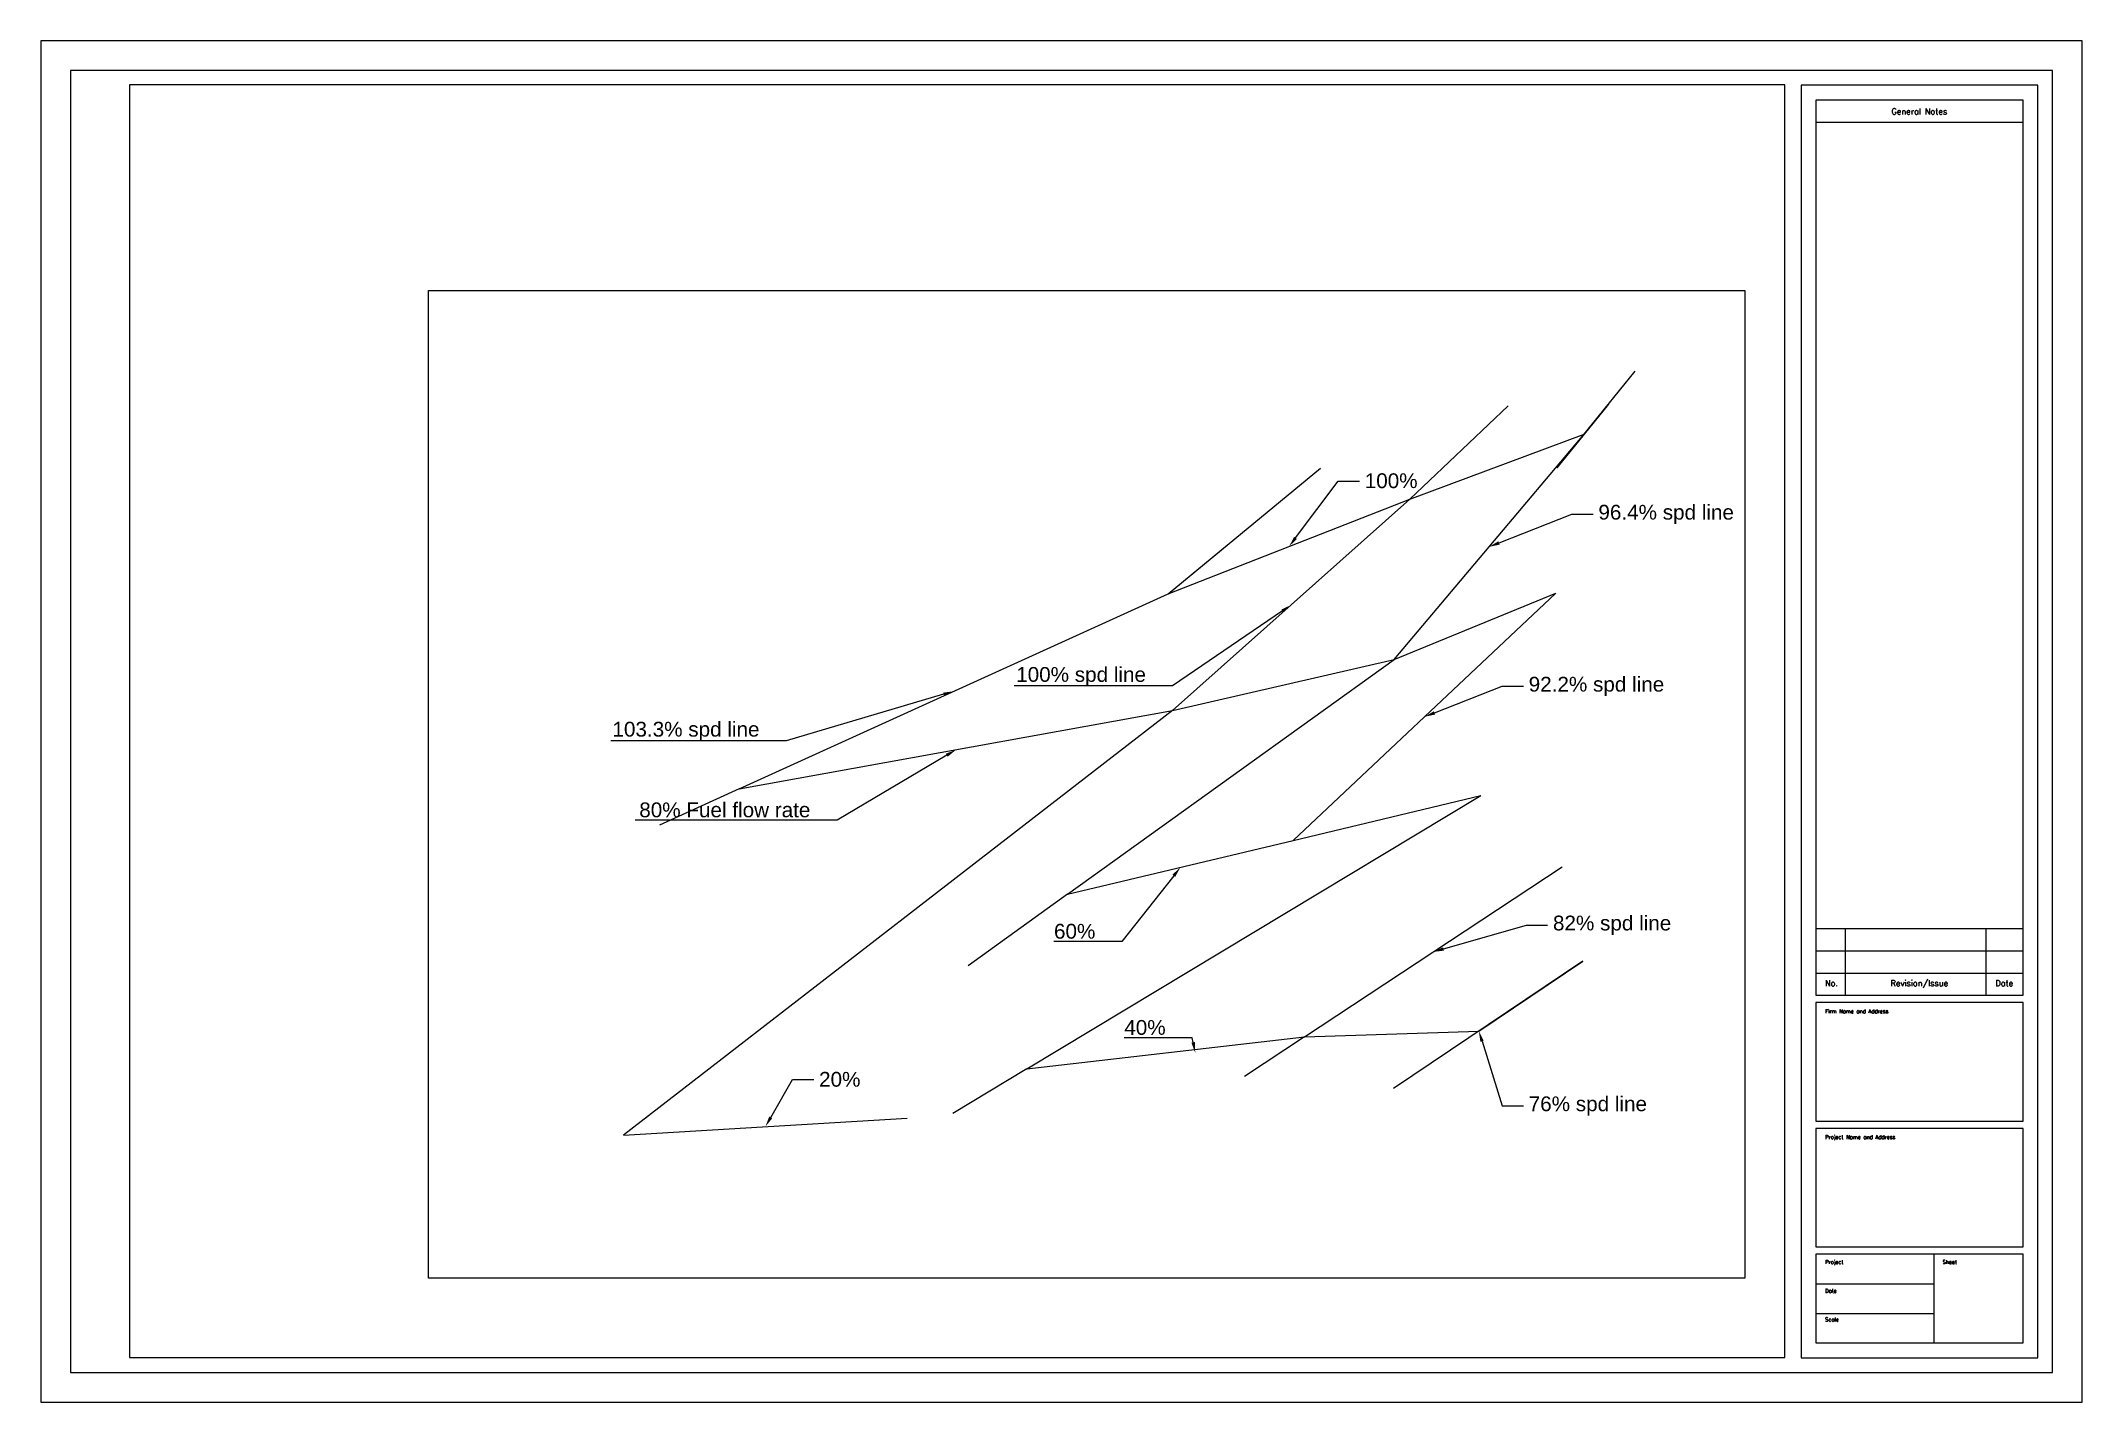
# Paper-space layout 'D-Size Layout' of a CAD drawing. Header units: inches. Extents: x 0 to 34.5, y 0 to 23.
import ezdxf
from ezdxf import colors
from ezdxf.entities.mleader import LeaderData, LeaderLine
from ezdxf.enums import TextEntityAlignment as Align
from ezdxf.math import Vec2, Vec3

# ---------------------------------------------------------------- set-up
doc = ezdxf.new("R2010")
doc.units = ezdxf.units.IN
doc.header["$LTSCALE"] = 48
doc.header["$MEASUREMENT"] = 0
doc.layers.add('Title Block', color=7, linetype='Continuous')
doc.layers.add('Viewport', color=5, linetype='Continuous')
doc.styles.add('Roman', font='romans')
doc.styles.get("Standard").update_dxf_attribs({"font": 'arial.ttf'})
picture_1 = doc.add_image_def('image1.png', size_in_pixel=(560, 420))

# ---------------------------------------------------------------- blocks, each defined once
blk = doc.blocks.new('Architectural Title Block')
for p, q in [((34.5, 23), (0, 23)), ((0, 23), (0, 0)), ((34.5, 0), (34.5, 23)), ((34, 22.5), (0.5, 22.5)), ((0.5, 22.5), (0.5, 0.5)), ((34, 0.5), (34, 22.5)), ((33.75, 22.25), (29.75, 22.25)), ((29.75, 22.25), (29.75, 0.75)), ((33.75, 0.75), (33.75, 22.25)), ((33.5, 22), (30, 22)), ((30, 22), (30, 6.875)), ((33.5, 6.875), (33.5, 22)), ((30, 21.625), (33.5, 21.625)), ((30, 8), (33.5, 8)), ((30.5, 6.875), (30.5, 8)), ((32.875, 6.875), (32.875, 8)), ((30, 7.625), (33.5, 7.625)), ((30, 7.25), (33.5, 7.25)), ((30, 6.875), (33.5, 6.875)), ((33.5, 6.75), (30, 6.75)), ((30, 6.75), (30, 4.75)), ((33.5, 4.75), (33.5, 6.75)), ((30, 4.75), (33.5, 4.75)), ((33.5, 4.625), (30, 4.625)), ((30, 4.625), (30, 2.625)), ((33.5, 2.625), (33.5, 4.625)), ((30, 2.625), (33.5, 2.625)), ((33.5, 2.5), (30, 2.5)), ((30, 2.5), (30, 1)), ((32, 1), (32, 2.5)), ((33.5, 1), (33.5, 2.5)), ((30, 2), (32, 2)), ((30, 1.5), (32, 1.5)), ((29.75, 0.75), (33.75, 0.75)), ((30, 1), (33.5, 1)), ((0.5, 0.5), (34, 0.5)), ((0, 0), (34.5, 0))]:
    blk.add_line(p, q)
at = {"style": 'Roman'}
for s, p in [('General Notes', (31.7483, 21.8078)), ('No.', (30.2636, 7.0784)), ('Revision/Issue', (31.7483, 7.0784)), ('Date', (33.1838, 7.0784))]:
    blk.add_text(s, height=0.1, dxfattribs=at).set_placement(p, align=Align.MIDDLE_CENTER)
for s, p in [('Firm Name and Address', (30.1554, 6.5711)), ('Project Name and Address', (30.1554, 4.4461)), ('Project', (30.1554, 2.3346)), ('Sheet', (32.1399, 2.3346)), ('Date', (30.1554, 1.8489)), ('Scale', (30.1554, 1.3632))]:
    blk.add_text(s, height=0.065, dxfattribs=at).set_placement(p)
at = {"color": 0, "style": 'Roman', "flags": 8}
for tag, p in [('FNAME', (-0.05, 6)), ('REVDATE', (-0.05, 3)), ('USER', (-0.05, 0))]:
    blk.add_attdef(tag, p, '', height=0.15, rotation=90, dxfattribs=at)

psp = doc.layouts.new('D-Size Layout')

# ---------------------------------------------------------------- linework, layer by layer
at = {"color": 3}
for p, q in [((25.624, 15.785), (26.943, 17.418)), ((23.139, 15.257), (24.799, 16.832)), ((22.872, 12.549), (26.083, 16.353)), ((19.055, 13.659), (21.625, 15.778)), ((19.128, 11.684), (23.139, 15.257)), ((11.805, 10.361), (19.055, 13.659)), ((21.166, 9.49), (25.607, 13.67)), ((17.351, 8.58), (22.872, 12.549)), ((19.128, 11.684), (9.848, 4.512)), ((11.805, 10.361), (10.455, 9.747)), ((16.665, 5.633), (24.339, 10.247)), ((21.356, 6.171), (25.713, 9.045)), ((17.351, 8.58), (15.672, 7.374)), ((26.062, 7.448), (22.861, 5.301)), ((21.356, 6.171), (20.34, 5.502)), ((16.665, 5.633), (15.411, 4.879))]:
    psp.add_line(p, q, dxfattribs=at)
for p, q in [((26.496, 16.864), (26.083, 16.353)), ((26.083, 16.353), (25.624, 15.785)), ((19.055, 13.659), (20.055, 14.483)), ((24.304, 6.269), (26.062, 7.448))]:
    psp.add_line(p, q)
at = {"color": 1}
for p, q in [((23.139, 15.257), (26.083, 16.353)), ((19.055, 13.659), (23.139, 15.257)), ((22.872, 12.549), (25.607, 13.67)), ((19.128, 11.684), (22.872, 12.549)), ((11.805, 10.361), (19.128, 11.684)), ((21.166, 9.49), (24.339, 10.247)), ((17.351, 8.58), (21.166, 9.49)), ((21.356, 6.171), (24.304, 6.269)), ((16.665, 5.633), (21.356, 6.171)), ((9.848, 4.512), (14.644, 4.799))]:
    psp.add_line(p, q, dxfattribs=at)

# ---------------------------------------------------------------- block references
at = {"layer": 'Title Block'}
psp.add_blockref('Architectural Title Block', (0, 0), dxfattribs=at)

# ---------------------------------------------------------------- pictures from other files: only their frames are drawn
image = psp.add_image(picture_1, insert=(6.554, 2.097), size_in_units=(22.245, 16.684))
image.dxf.flags = 7

# ---------------------------------------------------------------- leaders
ml = psp.add_multileader_mtext('Standard')
ml.set_content('100%', color=256)
ml.set_leader_properties()
ml.build(insert=Vec2(0, 0))
ml.multileader.update_dxf_attribs({"text_right_attachment_type": 6, "dogleg_length": 0.36, "arrow_head_size": 0.18})
ctx = ml.context
ctx.base_point, ctx.char_height, ctx.arrow_head_size, ctx.landing_gap_size, ctx.plane_origin = Vec3(22.285, 15.563), 0.25, 0.18, 0.09, Vec3(21.097, 14.458)
ctx.right_attachment = 6
notes = []
notes.append((ctx, [(0, (1, 1, 0), (21.925, 15.563), (1, 0), 0.36, [(0, [(21.097, 14.458)], 0, [])])]))
ctx.mtext.insert, ctx.mtext.flow_direction = Vec3(22.375, 15.693), 5
ml = psp.add_multileader_mtext('Standard')
ml.set_content('96.4% spd line', color=256)
ml.set_leader_properties()
ml.build(insert=Vec2(0, 0))
ml.multileader.update_dxf_attribs({"text_right_attachment_type": 6, "dogleg_length": 0.36, "arrow_head_size": 0.18})
ctx = ml.context
ctx.base_point, ctx.char_height, ctx.arrow_head_size, ctx.landing_gap_size, ctx.plane_origin = Vec3(26.234, 15.002), 0.25, 0.18, 0.09, Vec3(24.477, 14.451)
ctx.right_attachment = 6
notes.append((ctx, [(0, (1, 1, 0), (25.874, 15.002), (1, 0), 0.36, [(0, [(24.477, 14.451)], 0, [])])]))
ctx.mtext.insert, ctx.mtext.flow_direction = Vec3(26.324, 15.161), 5
ml = psp.add_multileader_mtext('Standard')
ml.set_content('100% spd line', color=256)
ml.set_leader_properties()
ml.build(insert=Vec2(0, 0))
ml.multileader.update_dxf_attribs({"text_right_attachment_type": 6, "dogleg_length": 0.36, "arrow_head_size": 0.18})
ctx = ml.context
ctx.base_point, ctx.char_height, ctx.arrow_head_size, ctx.landing_gap_size, ctx.plane_origin = Vec3(16.447, 12.26), 0.25, 0.18, 0.09, Vec3(21.134, 13.47)
ctx.right_attachment, ctx.text_align_type = 6, 2
notes.append((ctx, [(0, (1, 1, 0), (19.128, 12.101), (-1, 0), 0.36, [(0, [(21.134, 13.47)], 0, [])])]))
ctx.mtext.insert, ctx.mtext.alignment, ctx.mtext.flow_direction = Vec3(18.678, 12.42), 3, 5
ml = psp.add_multileader_mtext('Standard')
ml.set_content('92.2% spd line', color=256)
ml.set_leader_properties()
ml.build(insert=Vec2(0, 0))
ml.multileader.update_dxf_attribs({"text_right_attachment_type": 6, "dogleg_length": 0.36, "arrow_head_size": 0.18})
ctx = ml.context
ctx.base_point, ctx.char_height, ctx.arrow_head_size, ctx.landing_gap_size, ctx.plane_origin = Vec3(25.056, 12.095), 0.25, 0.18, 0.09, Vec3(23.387, 11.58)
ctx.right_attachment = 6
notes.append((ctx, [(0, (1, 1, 0), (24.696, 12.095), (1, 0), 0.36, [(0, [(23.387, 11.58)], 0, [])])]))
ctx.mtext.insert, ctx.mtext.flow_direction = Vec3(25.146, 12.255), 5
ml = psp.add_multileader_mtext('Standard')
ml.set_content('103.3% spd line', color=256)
ml.set_leader_properties()
ml.build(insert=Vec2(0, 0))
ml.multileader.update_dxf_attribs({"text_right_attachment_type": 6, "dogleg_length": 0.36, "arrow_head_size": 0.18})
ctx = ml.context
ctx.base_point, ctx.char_height, ctx.arrow_head_size, ctx.landing_gap_size, ctx.plane_origin = Vec3(9.623, 11.336), 0.25, 0.18, 0.09, Vec3(15.43, 12.01)
ctx.right_attachment, ctx.text_align_type = 6, 2
notes.append((ctx, [(0, (1, 1, 0), (12.596, 11.176), (-1, 0), 0.36, [(0, [(15.43, 12.01)], 0, [])])]))
ctx.mtext.insert, ctx.mtext.alignment, ctx.mtext.flow_direction = Vec3(12.146, 11.495), 3, 5
ml = psp.add_multileader_mtext('Standard')
ml.set_content('80% Fuel flow rate', color=256)
ml.set_leader_properties()
ml.build(insert=Vec2(0, 0))
ml.multileader.update_dxf_attribs({"text_right_attachment_type": 6, "dogleg_length": 0.36, "arrow_head_size": 0.18})
ctx = ml.context
ctx.base_point, ctx.char_height, ctx.arrow_head_size, ctx.landing_gap_size, ctx.plane_origin = Vec3(10.052, 10.003), 0.25, 0.18, 0.09, Vec3(15.466, 11.022)
ctx.right_attachment, ctx.text_align_type = 6, 2
notes.append((ctx, [(0, (1, 1, 0), (13.456, 9.832), (-1, 0), 0.36, [(0, [(15.466, 11.022)], 0, [])])]))
ctx.mtext.insert, ctx.mtext.alignment, ctx.mtext.flow_direction = Vec3(13.006, 10.132), 3, 5
ml = psp.add_multileader_mtext('Standard')
ml.set_content('60%', color=256)
ml.set_leader_properties()
ml.build(insert=Vec2(0, 0))
ml.multileader.update_dxf_attribs({"text_right_attachment_type": 6, "dogleg_length": 0.36, "arrow_head_size": 0.18})
ctx = ml.context
ctx.base_point, ctx.char_height, ctx.arrow_head_size, ctx.landing_gap_size, ctx.plane_origin = Vec3(17.068, 7.951), 0.25, 0.18, 0.09, Vec3(19.259, 9.035)
ctx.right_attachment, ctx.text_align_type = 6, 2
notes.append((ctx, [(0, (1, 1, 0), (18.272, 7.781), (-1, 0), 0.36, [(0, [(19.259, 9.035)], 0, [])])]))
ctx.mtext.insert, ctx.mtext.alignment, ctx.mtext.flow_direction = Vec3(17.822, 8.081), 3, 5
ml = psp.add_multileader_mtext('Standard')
ml.set_content('82% spd line', color=256)
ml.set_leader_properties()
ml.build(insert=Vec2(0, 0))
ml.multileader.update_dxf_attribs({"text_right_attachment_type": 6, "dogleg_length": 0.36, "arrow_head_size": 0.18})
ctx = ml.context
ctx.base_point, ctx.char_height, ctx.arrow_head_size, ctx.landing_gap_size, ctx.plane_origin = Vec3(25.466, 8.06), 0.25, 0.18, 0.09, Vec3(23.534, 7.608)
ctx.right_attachment = 6
notes.append((ctx, [(0, (1, 1, 0), (25.106, 8.06), (1, 0), 0.36, [(0, [(23.534, 7.608)], 0, [])])]))
ctx.mtext.insert, ctx.mtext.flow_direction = Vec3(25.556, 8.22), 5
ml = psp.add_multileader_mtext('Standard')
ml.set_content('40%', color=256)
ml.set_leader_properties()
ml.build(insert=Vec2(0, 0))
ml.multileader.update_dxf_attribs({"text_right_attachment_type": 6, "dogleg_length": 0.36, "arrow_head_size": 0.18})
ctx = ml.context
ctx.base_point, ctx.char_height, ctx.arrow_head_size, ctx.landing_gap_size, ctx.plane_origin = Vec3(18.247, 6.326), 0.25, 0.18, 0.09, Vec3(19.51, 5.902)
ctx.right_attachment, ctx.text_align_type = 6, 2
notes.append((ctx, [(0, (1, 1, 0), (19.46, 6.156), (-1, 0), 0.36, [(0, [(19.51, 5.902)], 0, [])])]))
ctx.mtext.insert, ctx.mtext.alignment, ctx.mtext.flow_direction = Vec3(19.01, 6.456), 3, 5
ml = psp.add_multileader_mtext('Standard')
ml.set_content('76% spd line', color=256)
ml.set_leader_properties()
ml.build(insert=Vec2(0, 0))
ml.multileader.update_dxf_attribs({"text_right_attachment_type": 6, "dogleg_length": 0.36, "arrow_head_size": 0.18})
ctx = ml.context
ctx.base_point, ctx.char_height, ctx.arrow_head_size, ctx.landing_gap_size, ctx.plane_origin = Vec3(25.056, 5.006), 0.25, 0.18, 0.09, Vec3(24.304, 6.269)
ctx.right_attachment = 6
notes.append((ctx, [(0, (1, 1, 0), (24.696, 5.006), (1, 0), 0.36, [(0, [(24.304, 6.269)], 0, [])])]))
ctx.mtext.insert, ctx.mtext.flow_direction = Vec3(25.146, 5.166), 5
ml = psp.add_multileader_mtext('Standard')
ml.set_content('20%', color=256)
ml.set_leader_properties()
ml.build(insert=Vec2(0, 0))
ml.multileader.update_dxf_attribs({"text_right_attachment_type": 6, "dogleg_length": 0.36, "arrow_head_size": 0.18})
ctx = ml.context
ctx.base_point, ctx.char_height, ctx.arrow_head_size, ctx.landing_gap_size, ctx.plane_origin = Vec3(13.063, 5.45), 0.25, 0.18, 0.09, Vec3(12.246, 4.655)
ctx.right_attachment = 6
notes.append((ctx, [(0, (1, 1, 0), (12.703, 5.45), (1, 0), 0.36, [(0, [(12.246, 4.655)], 0, [])])]))
ctx.mtext.insert, ctx.mtext.flow_direction = Vec3(13.153, 5.58), 5
for ctx, leaders in notes:
    for number, flags, end, landing, length, lines in leaders:
        leader = LeaderData()
        leader.index, (leader.has_last_leader_line, leader.has_dogleg_vector, leader.attachment_direction) = number, flags
        leader.last_leader_point, leader.dogleg_vector, leader.dogleg_length = Vec3(end), Vec3(landing), length
        for number, points, colour, breaks in lines:
            line = LeaderLine()
            line.index, line.vertices, line.color, line.breaks = number, Vec3.list(points), colors.encode_raw_color(colour), breaks
            leader.lines.append(line)
        ctx.leaders.append(leader)

# ---------------------------------------------------------------- viewports
at = {"layer": 'Viewport'}
psp.add_viewport(center=(15.488, 11.505), size=(27.976, 21.4991), view_center_point=(605.967, 465.994), view_height=1031.95692, dxfattribs=at)

doc.saveas('drawing.dxf')
